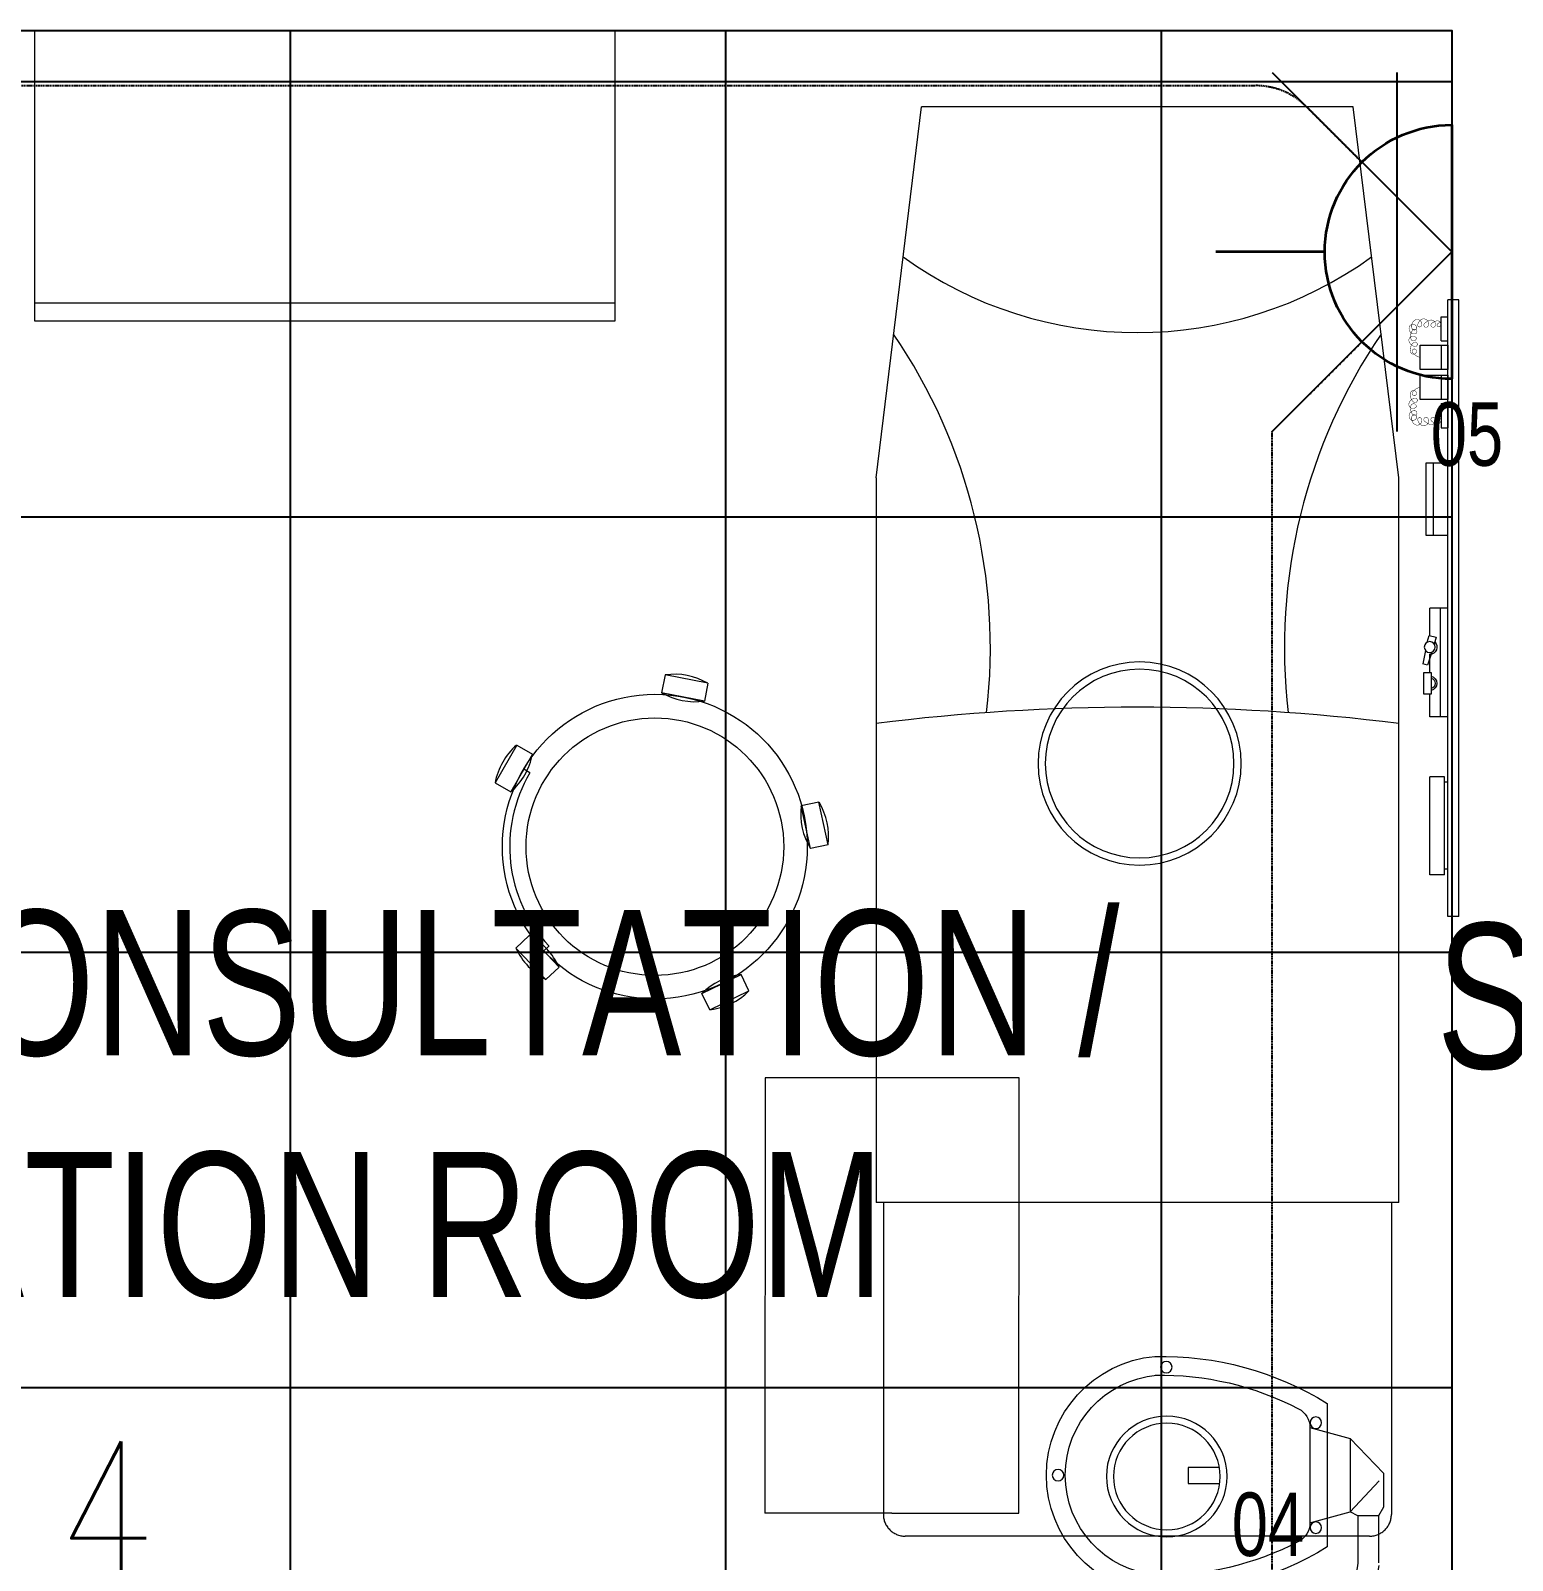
# Model space of a CAD drawing. Extents: x -12260 to 57327, y -29287 to 19916.
# Drawn here: x 37418 to 39459, y 152 to 2260 of the extents above; entities that cross this region are included whole.
import ezdxf
from ezdxf import colors
from ezdxf.entities.mleader import LeaderData, LeaderLine
from ezdxf.enums import TextEntityAlignment as Align
from ezdxf.math import Vec2, Vec3

# ---------------------------------------------------------------- set-up
doc = ezdxf.new("R2010")
doc.units = 0
doc.header["$LTSCALE"] = 0.25
for name, pattern in [('01-First Floor-FUR$0$HIDDEN', [9.525, 6.35, -3.175]), ('DASHDOT', [25.4, 12.7, -6.35, 0, -6.35]), ('HIDDEN', [9.525, 6.35, -3.175])]:
    doc.linetypes.add(name, pattern=pattern)
for name, color, linetype, lineweight in [('01-First Floor-FUR$0$72_EGR_BASE_TEXT', 252, 'Continuous', 5), ('01-First Floor-FUR$0$72_EGR_EQP_TAG', 142, 'Continuous', 5), ('01-First Floor-FUR$0$LOADING', 253, 'Continuous', 5), ('01-First Floor-FUR$0$Walls', 251, 'Continuous', 5), ('E-LITE-CIRC @ 100', 6, 'Continuous', 25), ('E-LITE-CLNG-CNDT', 6, 'DASHDOT', 35), ('E-LITE-EXIT-NUMB', 6, 'Continuous', 25), ('E-POWR-FLOR-CNDT', 6, 'HIDDEN', 25), ('E-POWR-WALL @ 100', 4, 'Continuous', 35)]:
    doc.layers.add(name, color=color, linetype=linetype, lineweight=lineweight)
doc.layers.add('01-First Floor-FUR$0$FALSE CEILING', color=251, linetype='Continuous')
doc.styles.add('01-First Floor-FUR$0$X3G_ENTITY_257CFD', font='swisscl.ttf', dxfattribs={"height": 200})
doc.styles.add('01-First Floor-FUR$0$X3G_ENTITY_9EC9', font='swisscl.ttf', dxfattribs={"height": 0.2})
doc.styles.add('DC_SIMPLEX', font='SIMPLEX.shx', dxfattribs={"width": 0.7})

# ---------------------------------------------------------------- blocks, each defined once
blk = doc.blocks.new('01-First Floor-FUR$0$ME19011A-P')
for p, q in [((-0.425, 0), (0.425, 0)), ((-0.425, 0), (-0.425, -0.015)), ((0.425, 0), (0.425, -0.015)), ((-0.425, -0.015), (0.425, -0.015)), ((-0.3675, -0.0198), (-0.2325, -0.0198)), ((-0.3675, -0.0198), (-0.3675, -0.0399)), ((-0.36, -0.015), (-0.36, -0.0198)), ((-0.24, -0.015), (-0.24, -0.0198)), ((-0.2325, -0.0198), (-0.2325, -0.0399)), ((-0.15, -0.015), (-0.15, -0.04)), ((0, -0.015), (0, -0.04)), ((0.1, -0.015), (0.1, -0.045)), ((0.2, -0.045), (0.2, -0.015)), ((0.2818, -0.015), (0.2484, -0.015)), ((0.2484, -0.0243), (0.2484, -0.015)), ((0.2818, -0.0243), (0.2818, -0.015)), ((0.3211, -0.015), (0.2877, -0.015)), ((0.2877, -0.015), (0.2877, -0.0531)), ((0.3211, -0.0531), (0.3211, -0.015)), ((0.3623, -0.015), (0.3289, -0.015)), ((0.3289, -0.015), (0.3289, -0.0531)), ((0.3623, -0.0531), (0.3623, -0.015)), ((0.3682, -0.0243), (0.3682, -0.015)), ((0.3682, -0.015), (0.4016, -0.015)), ((0.4016, -0.0243), (0.4016, -0.015)), ((-0.3675, -0.0399), (-0.2325, -0.0399)), ((-0.15, -0.025), (0, -0.025)), ((-0.15, -0.04), (-0.1187, -0.04)), ((-0.0887, -0.04), (-0.0637, -0.04)), ((-0.0606, -0.0371), (-0.0787, -0.0432)), ((-0.0402, -0.0312), (-0.0496, -0.0337)), ((-0.047, -0.0434), (-0.0376, -0.0409)), ((-0.0376, -0.0409), (-0.0402, -0.0312)), ((-0.0379, -0.04), (0, -0.04)), ((0.1, -0.035), (0.2, -0.035)), ((0.2818, -0.0243), (0.2484, -0.0243)), ((0.3211, -0.0243), (0.2877, -0.0243)), ((0.3623, -0.0243), (0.3289, -0.0243)), ((0.3682, -0.0243), (0.4016, -0.0243)), ((-0.0787, -0.0432), (-0.077, -0.0497)), ((-0.0582, -0.046), (-0.077, -0.0497)), ((0.1, -0.045), (0.2, -0.045)), ((0.2877, -0.0531), (0.3211, -0.0531)), ((0.3289, -0.0531), (0.3623, -0.0531))]:
    blk.add_line(p, q)
blk.add_lwpolyline([(-0.1187, -0.0482), (-0.0887, -0.0482), (-0.0887, -0.0382), (-0.1187, -0.0382)], close=True)
at = {"color": 8, "const_width": 0.000601}
for points in [[(0.3044, -0.0531, -0.184574), (0.2977, -0.0636, -1.44364), (0.2961, -0.0581, -0.837915), (0.2969, -0.0664, -0.30536), (0.2839, -0.062, -1.584726), (0.2894, -0.0609, -0.253153), (0.2827, -0.0684, -0.874198), (0.2775, -0.0585, -0.915253), (0.2791, -0.0658, -0.223821), (0.2683, -0.0644, -1.703343), (0.272, -0.0597, -0.588962), (0.2621, -0.068, -0.717795), (0.2625, -0.0581, -0.983104), (0.2645, -0.0644, -0.326362), (0.2534, -0.0609, -0.758716), (0.2609, -0.0514, -0.906186), (0.2593, -0.0565, -0.189488), (0.2526, -0.0522, -0.7948), (0.2613, -0.0423, -1.223996), (0.2574, -0.047, -0.072149), (0.2534, -0.0403, -0.645886), (0.2609, -0.0324, -1.366917), (0.2574, -0.0371, -0.078415), (0.2542, -0.0308, -0.723006), (0.2613, -0.0256, -1.105484), (0.2582, -0.0292, -0.221197), (0.2566, -0.0243, -0.221197)], [(0.3456, -0.0531, 0.184574), (0.3523, -0.0636, 1.44364), (0.3539, -0.0581, 0.837915), (0.3531, -0.0664, 0.30536), (0.3661, -0.062, 1.584726), (0.3606, -0.0609, 0.253153), (0.3673, -0.0684, 0.874198), (0.3725, -0.0585, 0.915253), (0.3709, -0.0658, 0.223821), (0.3817, -0.0644, 1.703343), (0.378, -0.0597, 0.588962), (0.3879, -0.068, 0.717795), (0.3875, -0.0581, 0.983104), (0.3855, -0.0644, 0.326362), (0.3966, -0.0609, 0.758716), (0.3891, -0.0514, 0.906186), (0.3907, -0.0565, 0.189488), (0.3974, -0.0522, 0.7948), (0.3887, -0.0423, 1.223996), (0.3926, -0.047, 0.072149), (0.3966, -0.0403, 0.645886), (0.3891, -0.0324, 1.366917), (0.3926, -0.0371, 0.078415), (0.3958, -0.0308, 0.723006), (0.3887, -0.0256, 1.105484), (0.3918, -0.0292, 0.221197), (0.3934, -0.0243, 0.221197)]]:
    blk.add_lwpolyline(points, format="xyb", dxfattribs=at)
blk.add_circle((-0.0537, -0.04), 0.0075)
for centre, radius, start, end in [((-0.1037, -0.04), 0.01, 10.4593, 169.5407), ((-0.1037, -0.04), 0.0075, 14.0075, 165.9925), ((-0.0537, -0.04), 0.01, 45, 180)]:
    blk.add_arc(centre, radius, start, end)
blk = doc.blocks.new('01-First Floor-FUR$0$M.44.57.64')
at = {"layer": '01-First Floor-FUR$0$LOADING', "xscale": 1000.000000000002, "yscale": 1000.000000000002, "zscale": 1000.000000000002, "rotation": 225.9999036123427}
blk.add_blockref('01-First Floor-FUR$0$ME19011A-P', (-80806.9, 16720.7), dxfattribs=at)
blk = doc.blocks.new('01-First Floor-FUR$0$GF21027-P')
at = {"layer": '01-First Floor-FUR$0$LOADING'}
for p, q in [((0.4, 0.4), (-0.4, 0.4)), ((-0.4, 0.4), (-0.4, 0)), ((0.4, 0), (0.4, 0.4)), ((-0.4, 0.025), (0.4, 0.025)), ((-0.4, 0), (0.4, 0))]:
    blk.add_line(p, q, dxfattribs=at)
blk = doc.blocks.new('01-First Floor-FUR$0$HF10037B-P')
at = {"layer": '01-First Floor-FUR$0$LOADING'}
for p, q in [((0.2459, 0.134), (0.1859, 0.134)), ((0.1859, 0.134), (0.1859, 0.109)), ((0.2459, 0.134), (0.2459, 0.109)), ((0.2459, 0.109), (0.1859, 0.109)), ((0, 0), (-0.0142, -0.0583)), ((0, 0), (0.0243, -0.0059)), ((0.0243, -0.0059), (0.01, -0.0642)), ((0.4071, -0.0094), (0.431, -0.0018)), ((0.4071, -0.0094), (0.4255, -0.0665)), ((0.431, -0.0018), (0.4493, -0.0589)), ((0.4069, -0.0417), (0.4165, -0.0387)), ((-0.0142, -0.0583), (0.01, -0.0642)), ((0.4255, -0.0665), (0.4493, -0.0589)), ((0.0524, -0.2725), (0.0674, -0.2525)), ((0.0674, -0.2525), (0.1154, -0.2885)), ((0.0524, -0.2725), (0.1004, -0.3085)), ((0.3125, -0.2897), (0.362, -0.2558)), ((0.3267, -0.268), (0.3323, -0.2763)), ((0.3761, -0.2764), (0.362, -0.2558)), ((0.1004, -0.3085), (0.1154, -0.2885)), ((0.3266, -0.3103), (0.3125, -0.2897)), ((0.3266, -0.3103), (0.3761, -0.2764))]:
    blk.add_line(p, q, dxfattribs=at)
for radius in [0.21, 0.1775]:
    blk.add_circle((0.2161, -0.1014), radius, dxfattribs=at)
for centre, radius, start, end in [((0.2159, 0.0465), 0.0925, 71.0754, 108.9246), ((0.2159, 0.1965), 0.0925, 251.0754, 288.9246), ((0.0779, -0.0499), 0.0925, 147.3419, 185.1912), ((-0.0678, -0.0143), 0.0925, 327.3419, 5.1912), ((0.4996, -0.0113), 0.0925, 178.8412, 216.6904), ((0.3568, -0.057), 0.0925, 358.8412, 36.6904), ((0.2161, -0.1014), 0.2, 303.6037, 17.3657), ((0.0389, -0.3404), 0.0925, 34.1875, 72.0368), ((0.1289, -0.2205), 0.0925, 214.1875, 252.0368), ((0.3867, -0.3449), 0.0925, 105.5121, 143.3614), ((0.3019, -0.2212), 0.0925, 285.5121, 323.3614)]:
    blk.add_arc(centre, radius, start, end, dxfattribs=at)
blk = doc.blocks.new('01-First Floor-FUR$0$HF13902-P')
at = {"color": 8, "linetype": '01-First Floor-FUR$0$HIDDEN'}
for p, q in [((-0.35, -0.6824), (-0.35, -1.1124)), ((0.35, -0.6824), (0.35, -1.1124)), ((0.32, -1.1424), (-0.32, -1.1424))]:
    blk.add_line(p, q, dxfattribs=at)
at = {"linetype": 'Continuous'}
for points in [[(0.36, -0.5224), (0.36, -0.5224), (0.36, -0.5224), (0.36, -0.5224), (0.36, -0.5224), (0.36, -0.5224), (0.36, -0.5224), (0.36, -0.5224), (0.36, -0.5224), (0.36, -0.5224), (0.36, -0.5224), (0.36, -0.5224), (0.36, -0.5224), (0.36, -0.5224), (0.36, -0.5224), (0.36, -0.5224), (0.36, -0.5224), (0.36, -0.5224), (0.36, -0.5224), (0.36, -0.5224), (0.36, -0.5224), (0.36, -0.5224), (0.36, -0.5224), (0.36, -0.5224), (0.36, -0.5224), (0.36, -0.5224), (0.36, -0.5224), (0.36, -0.5224), (0.36, -0.5224), (0.36, -0.5224), (0.36, -0.5224), (0.36, -0.5224), (0.36, -0.5224), (0.36, -0.5224), (0.36, -0.5224), (0.36, -0.5224), (0.36, -0.5224), (0.36, -0.5224), (0.36, -0.5224), (0.36, -0.5224), (0.36, -0.5224), (0.36, -0.5224), (0.36, -0.5224), (0.36, -0.5224), (0.36, -0.5224), (0.36, -0.5224), (0.36, -0.5224), (0.36, -0.5224), (0.36, -0.5224), (0.36, -0.5224), (0.36, -0.5224), (0.36, -0.5224), (0.36, -0.5224), (0.36, -0.5224), (0.36, -0.5224), (0.36, -0.5224), (0.36, -0.5224), (0.36, -0.5224), (0.36, -0.5224), (0.36, -0.5224), (0.36, -0.5224), (0.36, -0.5224), (0.36, -0.5224), (0.36, -0.5224), (0.36, -0.5224), (0.36, -0.5224), (0.36, -0.5224), (0.36, -0.5224), (0.36, -0.5224), (0.36, -0.5224), (0.36, -0.5224), (0.36, -0.5224), (0.36, -0.5224), (0.36, -0.5224), (0.36, -0.5224), (0.36, -0.5224), (0.36, -0.5224), (0.36, -0.5224), (0.36, -0.5224), (0.36, -0.5224), (0.36, -0.5224), (0.36, -0.5224), (0.36, -0.5224), (0.36, -0.5224), (0.36, -0.5224), (0.36, -0.5224), (0.36, -0.5224), (0.36, -0.5224), (0.36, -0.5224), (0.36, -0.5224), (0.36, -0.5224), (0.36, -0.5224), (0.36, -0.5224), (0.36, -0.5224), (0.36, -0.5224), (0.36, -0.5224), (0.36, -0.5224), (0.36, -0.5224), (0.36, -0.5224), (0.36, -0.5224), (0.36, -0.5224), (0.36, -0.5224), (0.36, -0.5224), (0.36, -0.5224), (0.36, -0.5224), (0.36, -0.5224), (0.36, -0.5224), (0.36, -0.5224), (0.36, -0.5224), (0.36, -0.5224), (0.36, -0.5224), (0.36, -0.5224), (0.36, -0.5224), (0.36, -0.5224), (0.36, -0.5224), (0.36, -0.5224), (0.36, -0.5224), (0.36, -0.5224), (0.36, -0.5224), (0.36, -0.5224), (0.36, -0.5224), (0.36, -0.5224), (0.36, -0.5224), (0.36, -0.5224), (0.36, -0.5224), (0.36, -0.5224), (0.36, -0.5224), (0.36, -0.5224), (0.36, -0.5224), (0.36, -0.5224), (0.36, -0.5224), (0.36, -0.5224), (0.36, -0.5224), (0.36, -0.5224), (0.36, -0.5224), (0.36, -0.5224), (0.36, -0.5224), (0.36, -0.5224), (0.36, -0.5224), (0.36, -0.5224), (0.36, -0.5224), (0.36, -0.5224), (0.36, -0.5224), (0.36, -0.5224), (0.36, -0.5224), (0.36, -0.5224), (0.36, -0.5224), (0.36, -0.5224), (0.36, -0.5224), (0.36, -0.5224), (0.36, -0.5224), (0.36, -0.5224), (0.36, -0.5224), (0.36, -0.5224), (0.36, -0.5224), (0.36, -0.5224), (0.36, -0.5224), (0.36, -0.5224), (0.36, -0.5224), (0.36, -0.5224), (0.36, -0.5224), (0.36, -0.5224), (0.36, -0.5224), (0.36, -0.5224), (0.36, -0.5224), (0.36, -0.5224), (0.36, -0.5224), (0.36, -0.5224), (0.36, -0.5224), (0.36, -0.5224), (0.36, -0.5224), (0.36, -0.5224), (0.36, -0.5224), (0.36, -0.5224), (0.36, -0.5224), (0.36, -0.5224), (0.36, -0.5224), (0.36, -0.5224), (0.36, -0.5224), (0.36, -0.5224), (0.36, -0.5224), (0.36, -0.5224), (0.36, -0.5224), (0.36, -0.5224), (0.36, -0.5224), (0.36, -0.5224), (0.36, -0.5224), (0.36, -0.5224), (0.36, -0.5224), (0.36, -0.5224), (0.36, -0.5224), (0.36, -0.5224), (0.36, -0.5224), (0.36, -0.5224), (0.36, -0.5224), (0.36, -0.5224), (0.36, -0.5224), (0.36, -0.5224), (0.36, -0.5224), (0.36, -0.5224), (0.36, -0.5224), (0.36, -0.5224), (0.36, -0.5224), (0.36, -0.5224), (0.36, -0.5224), (0.36, -0.5224), (0.36, -0.5224), (0.36, -0.5224), (0.36, -0.5224), (0.36, -0.5224), (0.36, -0.5224), (0.36, -0.5224), (0.36, -0.5224), (0.36, -0.5224), (0.36, -0.5224), (0.36, -0.5224), (0.36, -0.5224), (0.36, -0.5224), (0.36, -0.5224)], [(0.36, -0.5224), (0.36, -0.5224), (0.36, -0.5224), (0.36, -0.5224), (0.36, -0.5224), (0.36, -0.5224), (0.36, -0.5224), (0.36, -0.5224), (0.36, -0.5224), (0.36, -0.5224), (0.36, -0.5224), (0.36, -0.5224), (0.36, -0.5224), (0.36, -0.5224), (0.36, -0.5224), (0.36, -0.5224), (0.36, -0.5224), (0.36, -0.5224), (0.36, -0.5224), (0.36, -0.5224), (0.36, -0.5224), (0.36, -0.5224), (0.36, -0.5224), (0.36, -0.5224), (0.36, -0.5224), (0.36, -0.5224), (0.36, -0.5224), (0.36, -0.5224), (0.36, -0.5224), (0.36, -0.5224), (0.36, -0.5224), (0.36, -0.5224), (0.36, -0.5224), (0.36, -0.5224), (0.36, -0.5224), (0.36, -0.5224), (0.36, -0.5224), (0.36, -0.5224), (0.36, -0.5224), (0.36, -0.5224), (0.36, -0.5224), (0.36, -0.5224), (0.36, -0.5224), (0.36, -0.5224), (0.36, -0.5224), (0.36, -0.5224), (0.36, -0.5224), (0.36, -0.5224), (0.36, -0.5224), (0.36, -0.5224), (0.36, -0.5224), (0.36, -0.5224), (0.36, -0.5224), (0.36, -0.5224), (0.36, -0.5224), (0.36, -0.5224), (0.36, -0.5224), (0.36, -0.5224), (0.36, -0.5224), (0.36, -0.5224), (0.36, -0.5224), (0.36, -0.5224), (0.36, -0.5224), (0.36, -0.5224), (0.36, -0.5224), (0.36, -0.5224), (0.36, -0.5224), (0.36, -0.5224), (0.36, -0.5224), (0.36, -0.5224), (0.36, -0.5224), (0.36, -0.5224), (0.36, -0.5224), (0.36, -0.5224), (0.36, -0.5224), (0.36, -0.5224), (0.36, -0.5224), (0.36, -0.5224), (0.36, -0.5224), (0.36, -0.5224), (0.36, -0.5224), (0.36, -0.5224), (0.36, -0.5224), (0.36, -0.5224), (0.36, -0.5224), (0.36, -0.5224), (0.36, -0.5224), (0.36, -0.5224), (0.36, -0.5224), (0.36, -0.5224), (0.36, -0.5224), (0.36, -0.5224), (0.36, -0.5224), (0.36, -0.5224), (0.36, -0.5224), (0.36, -0.5224), (0.36, -0.5224), (0.36, -0.5224), (0.36, -0.5224), (0.36, -0.5224), (0.36, -0.5224), (0.36, -0.5224), (0.36, -0.5224), (0.36, -0.5224), (0.36, -0.5224), (0.36, -0.5224), (0.36, -0.5224), (0.36, -0.5224), (0.36, -0.5224), (0.36, -0.5224), (0.36, -0.5224), (0.36, -0.5224), (0.36, -0.5224), (0.36, -0.5224), (0.36, -0.5224), (0.36, -0.5224), (0.36, -0.5224), (0.36, -0.5224), (0.36, -0.5224), (0.36, -0.5224), (0.36, -0.5224), (0.36, -0.5224), (0.36, -0.5224), (0.36, -0.5224), (0.36, -0.5224), (0.36, -0.5224), (0.36, -0.5224), (0.36, -0.5224), (0.36, -0.5224), (0.36, -0.5224), (0.36, -0.5224), (0.36, -0.5224), (0.36, -0.5224), (0.36, -0.5224), (0.36, -0.5224), (0.36, -0.5224), (0.36, -0.5224), (0.36, -0.5224), (0.36, -0.5224), (0.36, -0.5224), (0.36, -0.5224), (0.36, -0.5224), (0.36, -0.5224), (0.36, -0.5224), (0.36, -0.5224), (0.36, -0.5224), (0.36, -0.5224), (0.36, -0.5224), (0.36, -0.5224), (0.36, -0.5224), (0.36, -0.5224), (0.36, -0.5224), (0.36, -0.5224), (0.36, -0.5224), (0.36, -0.5224), (0.36, -0.5224), (0.36, -0.5224), (0.36, -0.5224), (0.36, -0.5224), (0.36, -0.5224), (0.36, -0.5224), (0.36, -0.5224), (0.36, -0.5224), (0.36, -0.5224), (0.36, -0.5224), (0.36, -0.5224), (0.36, -0.5224), (0.36, -0.5224), (0.36, -0.5224), (0.36, -0.5224), (0.36, -0.5224), (0.36, -0.5224), (0.36, -0.5224), (0.36, -0.5224), (0.36, -0.5224), (0.36, -0.5224), (0.36, -0.5224), (0.36, -0.5224), (0.36, -0.5224), (0.36, -0.5224), (0.36, -0.5224), (0.36, -0.5224), (0.36, -0.5224), (0.36, -0.5224), (0.36, -0.5224), (0.36, -0.5224), (0.36, -0.5224), (0.36, -0.5224), (0.36, -0.5224), (0.36, -0.5224), (0.36, -0.5224), (0.36, -0.5224), (0.36, -0.5224), (0.36, -0.5224), (0.36, -0.5224), (0.36, -0.5224), (0.36, -0.5224), (0.36, -0.5224), (0.36, -0.5224), (0.36, -0.5224), (0.36, -0.5224), (0.36, -0.5224), (0.36, -0.5224), (0.36, -0.5224), (0.36, -0.5224), (0.36, -0.5224), (0.36, -0.5224), (0.36, -0.5224), (0.36, -0.5224), (0.36, -0.5224), (0.36, -0.5224), (0.36, -0.5224), (0.36, -0.5224), (0.36, -0.5224)], [(0.36, -0.5224), (0.36, -0.5224), (0.36, -0.5224), (0.36, -0.5224), (0.36, -0.5224), (0.36, -0.5224), (0.36, -0.5224), (0.36, -0.5224), (0.36, -0.5224), (0.36, -0.5224), (0.36, -0.5224), (0.36, -0.5224), (0.36, -0.5224), (0.36, -0.5224), (0.36, -0.5224), (0.36, -0.5224), (0.36, -0.5224), (0.36, -0.5224), (0.36, -0.5224), (0.36, -0.5224), (0.36, -0.5224), (0.36, -0.5224), (0.36, -0.5224), (0.36, -0.5224), (0.36, -0.5224), (0.36, -0.5224), (0.36, -0.5224), (0.36, -0.5224), (0.36, -0.5224), (0.36, -0.5224), (0.36, -0.5224), (0.36, -0.5224), (0.36, -0.5224), (0.36, -0.5224), (0.36, -0.5224), (0.36, -0.5224), (0.36, -0.5224), (0.36, -0.5224), (0.36, -0.5224), (0.36, -0.5224), (0.36, -0.5224), (0.36, -0.5224), (0.36, -0.5224), (0.36, -0.5224), (0.36, -0.5224), (0.36, -0.5224), (0.36, -0.5224), (0.36, -0.5224), (0.36, -0.5224), (0.36, -0.5224), (0.36, -0.5224), (0.36, -0.5224), (0.36, -0.5224), (0.36, -0.5224), (0.36, -0.5224), (0.36, -0.5224), (0.36, -0.5224), (0.36, -0.5224), (0.36, -0.5224), (0.36, -0.5224), (0.36, -0.5224), (0.36, -0.5224), (0.36, -0.5224), (0.36, -0.5224), (0.36, -0.5224), (0.36, -0.5224), (0.36, -0.5224), (0.36, -0.5224), (0.36, -0.5224), (0.36, -0.5224), (0.36, -0.5224), (0.36, -0.5224), (0.36, -0.5224), (0.36, -0.5224), (0.36, -0.5224), (0.36, -0.5224), (0.36, -0.5224), (0.36, -0.5224), (0.36, -0.5224), (0.36, -0.5224), (0.36, -0.5224), (0.36, -0.5224), (0.36, -0.5224), (0.36, -0.5224), (0.36, -0.5224), (0.36, -0.5224), (0.36, -0.5224), (0.36, -0.5224), (0.36, -0.5224), (0.36, -0.5224), (0.36, -0.5224), (0.36, -0.5224), (0.36, -0.5224), (0.36, -0.5224), (0.36, -0.5224), (0.36, -0.5224), (0.36, -0.5224), (0.36, -0.5224), (0.36, -0.5224), (0.36, -0.5224), (0.36, -0.5224), (0.36, -0.5224), (0.36, -0.5224), (0.36, -0.5224), (0.36, -0.5224), (0.36, -0.5224), (0.36, -0.5224), (0.36, -0.5224), (0.36, -0.5224), (0.36, -0.5224), (0.36, -0.5224), (0.36, -0.5224), (0.36, -0.5224), (0.36, -0.5224), (0.36, -0.5224), (0.36, -0.5224), (0.36, -0.5224), (0.36, -0.5224), (0.36, -0.5224), (0.36, -0.5224), (0.36, -0.5224), (0.36, -0.5224), (0.36, -0.5224), (0.36, -0.5224), (0.36, -0.5224), (0.36, -0.5224), (0.36, -0.5224), (0.36, -0.5224), (0.36, -0.5224), (0.36, -0.5224), (0.36, -0.5224), (0.36, -0.5224), (0.36, -0.5224), (0.36, -0.5224), (0.36, -0.5224), (0.36, -0.5224), (0.36, -0.5224), (0.36, -0.5224), (0.36, -0.5224), (0.36, -0.5224), (0.36, -0.5224), (0.36, -0.5224), (0.36, -0.5224), (0.36, -0.5224), (0.36, -0.5224), (0.36, -0.5224), (0.36, -0.5224), (0.36, -0.5224), (0.36, -0.5224), (0.36, -0.5224), (0.36, -0.5224), (0.36, -0.5224), (0.36, -0.5224), (0.36, -0.5224), (0.36, -0.5224), (0.36, -0.5224), (0.36, -0.5224), (0.36, -0.5224), (0.36, -0.5224), (0.36, -0.5224), (0.36, -0.5224), (0.36, -0.5224), (0.36, -0.5224), (0.36, -0.5224), (0.36, -0.5224), (0.36, -0.5224), (0.36, -0.5224), (0.36, -0.5224), (0.36, -0.5224), (0.36, -0.5224), (0.36, -0.5224), (0.36, -0.5224), (0.36, -0.5224), (0.36, -0.5224), (0.36, -0.5224), (0.36, -0.5224), (0.36, -0.5224), (0.36, -0.5224), (0.36, -0.5224), (0.36, -0.5224), (0.36, -0.5224), (0.36, -0.5224), (0.36, -0.5224), (0.36, -0.5224), (0.36, -0.5224), (0.36, -0.5224), (0.36, -0.5224), (0.36, -0.5224), (0.36, -0.5224), (0.36, -0.5224), (0.36, -0.5224), (0.36, -0.5224), (0.36, -0.5224), (0.36, -0.5224), (0.36, -0.5224), (0.36, -0.5224), (0.36, -0.5224), (0.36, -0.5224), (0.36, -0.5224), (0.36, -0.5224), (0.36, -0.5224), (0.36, -0.5224), (0.36, -0.5224), (0.36, -0.5224), (0.36, -0.5224), (0.36, -0.5224), (0.36, -0.5224), (0.36, -0.5224), (0.36, -0.5224), (0.36, -0.5224), (0.36, -0.5224), (0.36, -0.5224), (0.36, -0.5224), (0.36, -0.5224), (0.36, -0.5224), (0.36, -0.5224), (0.36, -0.5224), (0.36, -0.5224), (0.36, -0.5224), (0.36, -0.5224), (0.36, -0.5224), (0.36, -0.5224), (0.36, -0.5224), (0.36, -0.5224), (0.36, -0.5224), (0.36, -0.5224), (0.36, -0.5224), (0.36, -0.5224), (0.36, -0.5224), (0.36, -0.5224), (0.36, -0.5224), (0.36, -0.5224), (0.36, -0.5224), (0.36, -0.5224), (0.36, -0.5224), (0.36, -0.5224), (0.36, -0.5224), (0.36, -0.5224), (0.36, -0.5224), (0.36, -0.5224), (0.36, -0.5224), (0.36, -0.5224), (0.36, -0.5224), (0.36, -0.5224), (0.36, -0.5224), (0.36, -0.5224), (0.36, -0.5224), (0.36, -0.5224), (0.36, -0.5224), (0.36, -0.5224), (0.36, -0.5224), (0.36, -0.5224), (0.36, -0.5224), (0.36, -0.5224), (0.36, -0.5224), (0.36, -0.5224), (0.36, -0.5224), (0.36, -0.5224), (0.36, -0.5224), (0.36, -0.5224), (0.36, -0.5224), (0.36, -0.5224), (0.36, -0.5224), (0.36, -0.5224), (0.36, -0.5224), (0.36, -0.5224), (0.36, -0.5224), (0.36, -0.5224), (0.36, -0.5224), (0.36, -0.5224), (0.36, -0.5224), (0.36, -0.5224), (0.36, -0.5224), (0.36, -0.5224), (0.36, -0.5224), (0.36, -0.5224), (0.36, -0.5224)]]:
    blk.add_lwpolyline(points, close=True, dxfattribs=at)
for points in [[(0.36, -0.5224), (0.36, -0.5224), (0.36, -0.5224), (0.36, -0.5224), (0.36, -0.5224), (0.36, -0.5224), (0.36, -0.5224), (0.36, -0.5224)], [(0.36, -0.5224), (0.36, -0.5224), (0.36, -0.5224), (0.36, -0.5224), (0.36, -0.5224), (0.36, -0.5224), (0.36, -0.5224), (0.36, -0.5224), (0.36, -0.5224), (0.36, -0.5224), (0.36, -0.5224), (0.36, -0.5224), (0.36, -0.5224), (0.36, -0.5224), (0.36, -0.5224), (0.36, -0.5224), (0.36, -0.5224), (0.36, -0.5224), (0.36, -0.5224), (0.36, -0.5224), (0.36, -0.5224), (0.36, -0.5224), (0.36, -0.5224), (0.36, -0.5224), (0.36, -0.5224), (0.36, -0.5224), (0.36, -0.5224), (0.36, -0.5224), (0.36, -0.5224), (0.36, -0.5224), (0.36, -0.5224), (0.36, -0.5224), (0.36, -0.5224), (0.36, -0.5224), (0.36, -0.5224), (0.36, -0.5224), (0.36, -0.5224), (0.36, -0.5224), (0.36, -0.5224), (0.36, -0.5224), (0.36, -0.5224), (0.36, -0.5224), (0.36, -0.5224), (0.36, -0.5224), (0.36, -0.5224), (0.36, -0.5224), (0.36, -0.5224), (0.36, -0.5224), (0.36, -0.5224), (0.36, -0.5224), (0.36, -0.5224), (0.36, -0.5224), (0.36, -0.5224), (0.36, -0.5224), (0.36, -0.5224), (0.36, -0.5224), (0.36, -0.5224), (0.36, -0.5224), (0.36, -0.5224), (0.36, -0.5224), (0.36, -0.5224), (0.36, -0.5224), (0.36, -0.5224), (0.36, -0.5224), (0.36, -0.5224), (0.36, -0.5224), (0.36, -0.5224), (0.36, -0.5224), (0.36, -0.5224), (0.36, -0.5224), (0.36, -0.5224), (0.36, -0.5224), (0.36, -0.5224), (0.36, -0.5224), (0.36, -0.5224), (0.36, -0.5224), (0.36, -0.5224), (0.36, -0.5224), (0.36, -0.5224), (0.36, -0.5224), (0.36, -0.5224), (0.36, -0.5224), (0.36, -0.5224), (0.36, -0.5224), (0.36, -0.5224), (0.36, -0.5224), (0.36, -0.5224), (0.36, -0.5224), (0.36, -0.5224), (0.36, -0.5224), (0.36, -0.5224), (0.36, -0.5224), (0.36, -0.5224), (0.36, -0.5224), (0.36, -0.5224), (0.36, -0.5224), (0.36, -0.5224), (0.36, -0.5224), (0.36, -0.5224), (0.36, -0.5224), (0.36, -0.5224), (0.36, -0.5224), (0.36, -0.5224), (0.36, -0.5224), (0.36, -0.5224), (0.36, -0.5224), (0.36, -0.5224), (0.36, -0.5224), (0.36, -0.5224), (0.36, -0.5224), (0.36, -0.5224)], [(0.36, -0.5224), (0.36, -0.5224), (0.36, -0.5224), (0.36, -0.5224), (0.36, -0.5224), (0.36, -0.5224), (0.36, -0.5224), (0.36, -0.5224), (0.36, -0.5224), (0.36, -0.5224), (0.36, -0.5224), (0.36, -0.5224), (0.36, -0.5224), (0.36, -0.5224), (0.36, -0.5224), (0.36, -0.5224), (0.36, -0.5224)], [(0.36, -0.5224), (0.36, -0.5224), (0.36, -0.5224), (0.36, -0.5224), (0.36, -0.5224), (0.36, -0.5224), (0.36, -0.5224)], [(0.36, -0.5224), (0.36, -0.5224), (0.36, -0.5224), (0.36, -0.5224), (0.36, -0.5224), (0.36, -0.5224), (0.36, -0.5224), (0.36, -0.5224), (0.36, -0.5224), (0.36, -0.5224), (0.36, -0.5224), (0.36, -0.5224)], [(0.36, -0.5224), (0.36, -0.5224), (0.36, -0.5224), (0.36, -0.5224), (0.36, -0.5224), (0.36, -0.5224), (0.36, -0.5224), (0.36, -0.5224), (0.36, -0.5224), (0.36, -0.5224), (0.36, -0.5224), (0.36, -0.5224), (0.36, -0.5224), (0.36, -0.5224), (0.36, -0.5224), (0.36, -0.5224), (0.36, -0.5224), (0.36, -0.5224), (0.36, -0.5224), (0.36, -0.5224), (0.36, -0.5224), (0.36, -0.5224), (0.36, -0.5224), (0.36, -0.5224), (0.36, -0.5224), (0.36, -0.5224), (0.36, -0.5224), (0.36, -0.5224), (0.36, -0.5224), (0.36, -0.5224), (0.36, -0.5224), (0.36, -0.5224), (0.36, -0.5224), (0.36, -0.5224), (0.36, -0.5224), (0.36, -0.5224), (0.36, -0.5224), (0.36, -0.5224), (0.36, -0.5224), (0.36, -0.5224), (0.36, -0.5224), (0.36, -0.5224), (0.36, -0.5224), (0.36, -0.5224), (0.36, -0.5224), (0.36, -0.5224), (0.36, -0.5224), (0.36, -0.5224), (0.36, -0.5224), (0.36, -0.5224), (0.36, -0.5224), (0.36, -0.5224), (0.36, -0.5224), (0.36, -0.5224), (0.36, -0.5224), (0.36, -0.5224), (0.36, -0.5224), (0.36, -0.5224), (0.36, -0.5224), (0.36, -0.5224), (0.36, -0.5224), (0.36, -0.5224), (0.36, -0.5224), (0.36, -0.5224), (0.36, -0.5224), (0.36, -0.5224), (0.36, -0.5224), (0.36, -0.5224), (0.36, -0.5224), (0.36, -0.5224), (0.36, -0.5224), (0.36, -0.5224), (0.36, -0.5224), (0.36, -0.5224), (0.36, -0.5224), (0.36, -0.5224), (0.36, -0.5224), (0.36, -0.5224), (0.36, -0.5224), (0.36, -0.5224), (0.36, -0.5224), (0.36, -0.5224), (0.36, -0.5224), (0.36, -0.5224), (0.36, -0.5224), (0.36, -0.5224), (0.36, -0.5224), (0.36, -0.5224), (0.36, -0.5224)], [(0.36, -0.5224), (0.36, -0.5224), (0.36, -0.5224), (0.36, -0.5224), (0.36, -0.5224), (0.36, -0.5224), (0.36, -0.5224), (0.36, -0.5224), (0.36, -0.5224), (0.36, -0.5224)], [(0.36, -0.5224), (0.36, -0.5224), (0.36, -0.5224), (0.36, -0.5224), (0.36, -0.5224), (0.36, -0.5224), (0.36, -0.5224), (0.36, -0.5224), (0.36, -0.5224), (0.36, -0.5224)], [(0.36, -0.5224), (0.36, -0.5224), (0.36, -0.5224), (0.36, -0.5224), (0.36, -0.5224), (0.36, -0.5224), (0.36, -0.5224), (0.36, -0.5224), (0.36, -0.5224), (0.36, -0.5224), (0.36, -0.5224), (0.36, -0.5224), (0.36, -0.5224), (0.36, -0.5224), (0.36, -0.5224)], [(0.36, -0.5224), (0.36, -0.5224), (0.36, -0.5224), (0.36, -0.5224), (0.36, -0.5224), (0.36, -0.5224), (0.36, -0.5224), (0.36, -0.5224), (0.36, -0.5224), (0.36, -0.5224)], [(0.36, -0.5224), (0.36, -0.5224), (0.36, -0.5224), (0.36, -0.5224), (0.36, -0.5224), (0.36, -0.5224), (0.36, -0.5224)], [(0.36, -0.5224), (0.36, -0.5224), (0.36, -0.5224), (0.36, -0.5224), (0.36, -0.5224), (0.36, -0.5224), (0.36, -0.5224), (0.36, -0.5224), (0.36, -0.5224), (0.36, -0.5224)], [(0.36, -0.5224), (0.36, -0.5224), (0.36, -0.5224), (0.36, -0.5224), (0.36, -0.5224), (0.36, -0.5224), (0.36, -0.5224), (0.36, -0.5224), (0.36, -0.5224), (0.36, -0.5224), (0.36, -0.5224), (0.36, -0.5224), (0.36, -0.5224), (0.36, -0.5224), (0.36, -0.5224), (0.36, -0.5224), (0.36, -0.5224), (0.36, -0.5224)], [(0.36, -0.5224), (0.36, -0.5224), (0.36, -0.5224), (0.36, -0.5224), (0.36, -0.5224), (0.36, -0.5224), (0.36, -0.5224), (0.36, -0.5224), (0.36, -0.5224)]]:
    blk.add_lwpolyline(points, dxfattribs=at)
blk.add_circle((0.36, -0.5224), 0.000000101)
at = {"color": 8}
for centre, radius, start, end in [((0, 1.0679), 0.5515, 234.1788, 305.8212), ((-0.9704, 0.0819), 0.7679, 353.3222, 34.2669), ((0.9704, 0.0819), 0.7679, 145.7331, 186.6778), ((0, -2.9071), 2.9071, 82.8865, 97.1135)]:
    blk.add_arc(centre, radius, start, end, dxfattribs=at)
at = {"color": 8, "linetype": '01-First Floor-FUR$0$HIDDEN'}
for centre, start, end in [((-0.32, -1.1124), 180, 270), ((0.32, -1.1124), 270, 0)]:
    blk.add_arc(centre, 0.03, start, end, dxfattribs=at)
at = {"layer": '01-First Floor-FUR$0$LOADING'}
for p, q in [((-0.36, 0.3161), (-0.2975, 0.8276)), ((0.2975, 0.8276), (-0.2975, 0.8276)), ((0.36, 0.3161), (0.2975, 0.8276)), ((-0.36, 0.3161), (-0.36, -0.6824)), ((0.36, -0.6824), (0.36, 0.3161)), ((0.36, -0.6824), (-0.36, -0.6824))]:
    blk.add_line(p, q, dxfattribs=at)
blk = doc.blocks.new('01-First Floor-FUR$0$HF11772-P')
at = {"layer": '01-First Floor-FUR$0$LOADING'}
for p, q in [((0.6, 0.35), (0, 0.35)), ((0, 0.175), (0, 0.35)), ((0.6, 0.175), (0.6, 0.35)), ((0, 0.175), (0, 0)), ((0.6, 0), (0.6, 0.175)), ((0, 0), (0.6, 0))]:
    blk.add_line(p, q, dxfattribs=at)
blk = doc.blocks.new('01-First Floor-FUR$0$mobile light')
at = {"layer": '01-First Floor-FUR$0$LOADING'}
for p, q in [((1883.78, -497.56), (1883.65, -498.45)), ((1885.1, -497.29), (1883.78, -497.56)), ((1887.04, -497.59), (1885.1, -497.29)), ((1923.94, -497.59), (1925.88, -497.29)), ((1925.88, -497.29), (1927.2, -497.56)), ((1927.2, -497.56), (1927.33, -498.45)), ((1882.58, -498.29), (1882.35, -499.8)), ((1882.58, -498.29), (1885.78, -498.78)), ((1928.41, -498.29), (1925.2, -498.78)), ((1928.41, -498.29), (1928.63, -499.8)), ((1882.35, -499.8), (1885.55, -500.28)), ((1883.28, -500.85), (1883.42, -499.96)), ((1884.47, -501.5), (1883.28, -500.85)), ((1886.4, -501.79), (1884.47, -501.5)), ((1924.58, -501.79), (1926.52, -501.5)), ((1928.63, -499.8), (1925.43, -500.28)), ((1926.52, -501.5), (1927.7, -500.85)), ((1927.7, -500.85), (1927.56, -499.96)), ((1947.59, -502.62), (1941.09, -502.62)), ((1948.76, -501.94), (1947.59, -502.62)), ((1947.59, -502.62), (1947.59, -505.45)), ((1948.15, -506.5), (1952.41, -502.55)), ((1953.47, -501.94), (1948.76, -501.94)), ((1958.23, -506.5), (1953.47, -501.94)), ((1947.59, -505.45), (1941.09, -505.45)), ((1947.59, -505.45), (1948.15, -506.5)), ((1946.6, -512.08), (1948.15, -506.5)), ((1958.23, -506.5), (1948.15, -506.5)), ((1959.78, -512.08), (1958.23, -506.5)), ((1963.08, -509.67), (1943.3, -509.67)), ((1959.78, -512.08), (1946.6, -512.08)), ((1908.01, -522.53), (1909, -517.55)), ((1911.69, -517.55), (1909, -517.55)), ((1912.69, -522.53), (1911.69, -517.55)), ((1911.69, -517.55), (1914.17, -518.99)), ((1914.17, -518.99), (1914.17, -523.77)), ((1921.08, -519.69), (1914.74, -519.69)), ((1922.73, -518.8), (1921.08, -519.69)), ((1921.08, -519.69), (1921.08, -523.01)), ((1921.08, -519.69), (1921.08, -523.01)), ((1925.38, -518.8), (1922.73, -518.8)), ((1908.01, -522.53), (1908.62, -524.28)), ((1912.69, -522.53), (1911.9, -524.78)), ((1892.68, -523.97), (1883.05, -523.97)), ((1892.68, -528.06), (1892.68, -523.24)), ((1892.68, -523.24), (1906.16, -523.24)), ((1897.5, -528.06), (1897.5, -523.24)), ((1906.16, -523.24), (1906.16, -528.06)), ((1909.15, -524.25), (1906.16, -524.32)), ((1909.15, -524.25), (1909.15, -526.94)), ((1911.9, -524.78), (1914.17, -523.77)), ((1921.08, -523.01), (1914.77, -523.01)), ((1922.73, -523.93), (1921.08, -523.04)), ((1925.38, -523.93), (1922.73, -523.93)), ((1909.15, -526.94), (1906.16, -526.87)), ((1892.68, -527.34), (1883.05, -527.34)), ((1906.16, -528.06), (1892.68, -528.06)), ((1884.47, -549.77), (1883.28, -550.42)), ((1886.4, -549.48), (1884.47, -549.77)), ((1924.58, -549.48), (1926.52, -549.77)), ((1926.52, -549.77), (1927.7, -550.42)), ((1882.35, -551.47), (1885.55, -550.99)), ((1882.58, -552.98), (1882.35, -551.47)), ((1883.28, -550.42), (1883.42, -551.31)), ((1928.63, -551.47), (1925.43, -550.99)), ((1927.7, -550.42), (1927.56, -551.31)), ((1928.41, -552.98), (1928.63, -551.47)), ((1882.58, -552.98), (1885.78, -552.5)), ((1883.78, -553.71), (1883.65, -552.82)), ((1885.1, -553.98), (1883.78, -553.71)), ((1887.04, -553.69), (1885.1, -553.98)), ((1923.94, -553.69), (1925.88, -553.98)), ((1928.41, -552.98), (1925.2, -552.5)), ((1925.88, -553.98), (1927.2, -553.71)), ((1927.2, -553.71), (1927.33, -552.82))]:
    blk.add_line(p, q, dxfattribs=at)
for points in [[(1903.33, -523.24), (1903.33, -514.02), (1891.61, -514.02), (1891.61, -523.97)], [(1954.27, -524.55), (1954.27, -528.82), (1952.05, -528.82), (1952.05, -524.5)], [(1891.61, -527.34), (1891.61, -537.34), (1903.33, -537.34), (1903.33, -528.06)], [(1892.74, -537.34), (1892.74, -539.04), (1895.76, -539.04), (1895.76, -537.34)], [(1898.05, -537.34), (1898.05, -539.5)], [(1898.05, -540.63), (1898.05, -540.87), (1898.53, -541.35), (1900.02, -541.35), (1900.5, -540.87), (1900.5, -537.34)]]:
    blk.add_lwpolyline(points, dxfattribs=at)
for points in [[(1929.78, -518.8), (1925.38, -518.8), (1925.38, -523.93), (1929.78, -523.93)], [(1899.3, -539.5), (1888.5, -539.5), (1888.5, -540.63), (1899.3, -540.63)]]:
    blk.add_lwpolyline(points, close=True, dxfattribs=at)
for centre, radius in [((1945.96, -511.25), 0.793), ((1960.42, -511.25), 0.793), ((1953.01, -531.79), 8.32), ((1953.01, -531.79), 7.35), ((1938.31, -531.85), 0.793), ((1968.07, -531.85), 0.793), ((1953.19, -546.77), 0.793)]:
    blk.add_circle(centre, radius, dxfattribs=at)
for centre, radius, start, end in [((1888.02, -499.89), 2.5, 90, 270), ((1888.02, -525.64), 28.25, 12.1463, 90), ((1922.96, -525.64), 28.25, 90, 128.2073), ((1922.96, -499.89), 2.5, 270, 90), ((1888.02, -525.64), 23.25, 20.3387, 90), ((1922.96, -525.64), 23.25, 90, 126.3743), ((1942.82, -519.31), 16.86, 97.1293, 177.6115), ((1942.82, -519.31), 13.97, 97.1293, 177.6115), ((1922.96, -525.64), 28.25, 138.4974, 155.7305), ((1980.13, -532.49), 43.32, 148.2167, 181.2501), ((1926.25, -532.49), 43.32, 358.7499, 31.7833), ((1922.96, -525.64), 23.25, 138.7224, 150.0382), ((1946.6, -514.96), 2.89, 90, 152.4092), ((1959.78, -514.96), 2.89, 27.5908, 90), ((1980.13, -532.49), 40.72, 152.4092, 181.2501), ((1926.25, -532.49), 40.72, 358.7499, 27.5908), ((1911.94, -521.38), 3.27, 313.0112, 46.9888), ((1883.05, -525.65), 1.68, 90, 270), ((1888.02, -525.64), 28.25, 270, 5.3386), ((1910.32, -525.6), 1.78, 229.0673, 130.9327), ((1888.02, -525.64), 23.25, 270, 356.3184), ((1953.19, -531.93), 16.44, 185.2361, 354.7639), ((1953.19, -531.93), 13.84, 185.2361, 354.7639), ((1922.96, -525.64), 28.25, 204.483, 208.105), ((1922.96, -525.64), 23.25, 210.2349, 221.2776), ((1922.96, -525.64), 28.25, 213.7985, 221.5026), ((1922.96, -525.64), 23.25, 233.6257, 270), ((1922.96, -525.64), 28.25, 231.7927, 270), ((1888.02, -551.39), 2.5, 90, 270), ((1922.96, -551.39), 2.5, 270, 90)]:
    blk.add_arc(centre, radius, start, end, dxfattribs=at)
blk = doc.blocks.new('01-First Floor-FUR$0$WM00001-P')
at = {"layer": '01-First Floor-FUR$0$LOADING'}
for radius in [0.14, 0.13]:
    blk.add_circle((0, 0), radius, dxfattribs=at)
blk = doc.blocks.new('01-First Floor-FUR')
at = {"layer": '01-First Floor-FUR$0$FALSE CEILING', "linetype": 'Continuous'}
for p, q in [((37776, -810), (37776, 2260)), ((38376, -810), (38376, 2260)), ((38976, -810), (38976, 2260)), ((35376, 2190), (39376, 2190)), ((35376, 1590), (39376, 1590)), ((35376, 990), (39376, 990)), ((35376, 390), (39376, 390))]:
    blk.add_line(p, q, dxfattribs=at)
at = {"layer": '01-First Floor-FUR$0$FALSE CEILING'}
blk.add_lwpolyline([(35376, 2260), (39376, 2260), (39376, -810), (35376, -810)], close=True, dxfattribs=at)
at = {"layer": '01-First Floor-FUR$0$Walls'}
for p, q in [((39376, 2260), (35376, 2260)), ((39376, -810), (39376, 2260))]:
    blk.add_line(p, q, dxfattribs=at)
at = {"layer": '01-First Floor-FUR$0$LOADING', "color": 1, "xscale": 1000, "yscale": 1000, "zscale": 1000, "rotation": 2.091180221951715e-08}
blk.add_blockref('01-First Floor-FUR$0$GF21027-P', (37823.1, 1860, -0.1), dxfattribs=at)
at = {"layer": '01-First Floor-FUR$0$LOADING', "xscale": 1000, "yscale": 1000, "zscale": 1000}
blk.add_blockref('01-First Floor-FUR$0$HF13902-P', (38942.8, 1327.4, -0.1), dxfattribs=at)
at = {"layer": '01-First Floor-FUR$0$LOADING', "xscale": -1, "rotation": 135.9999036123427}
blk.add_blockref('01-First Floor-FUR$0$M.44.57.64', (109128.3, -42641.4, -0.1), dxfattribs=at)
at = {"layer": '01-First Floor-FUR$0$LOADING', "extrusion": (-2.75759e-10, -1.16581e-09, -1), "xscale": -999.9999999999997, "yscale": 999.9999999999998, "zscale": 999.9999999999998, "rotation": 154.2186874640737}
blk.add_blockref('01-First Floor-FUR$0$HF10037B-P', (-38516.7, 1137.9, 0.1), dxfattribs=at)
at = {"layer": '01-First Floor-FUR$0$LOADING', "extrusion": (2.26193e-18, 2.24019e-05, -1), "xscale": 1000, "yscale": 1000, "zscale": 1000, "rotation": 90.00000000000006}
blk.add_blockref('01-First Floor-FUR$0$WM00001-P', (-38945.9, 1249.8, 0.1), dxfattribs=at)
at = {"layer": '01-First Floor-FUR$0$LOADING', "extrusion": (-3.71389e-28, -3.9656e-29, -1), "xscale": -999.9999999999989, "yscale": 999.9999999999989, "zscale": -999.9999999999989, "rotation": 270.0555933617625}
blk.add_blockref('01-First Floor-FUR$0$HF11772-P', (-38779.4, 216.5, 0.1), dxfattribs=at)
at = {"layer": '01-First Floor-FUR$0$LOADING', "xscale": -10, "yscale": 10, "zscale": 10, "rotation": 270}
blk.add_blockref('01-First Floor-FUR$0$mobile light', (44301.2, -19262.9, -0.1), dxfattribs=at)
at = {"layer": '01-First Floor-FUR$0$72_EGR_BASE_TEXT', "insert": (37540, 1047.8, 0), "char_height": 200, "width": 3019.253, "attachment_point": 2, "style": '01-First Floor-FUR$0$X3G_ENTITY_9EC9'}
blk.add_mtext('GENERAL CONSULTATION / EXAMINATION ROOM', dxfattribs=at)
at = {"layer": '01-First Floor-FUR$0$72_EGR_BASE_TEXT', "insert": (41325.6, 1029.7, 0), "char_height": 200, "attachment_point": 2, "style": '01-First Floor-FUR$0$X3G_ENTITY_9EC9'}
blk.add_mtext('SECRETARY OFFICE ENDOCRINOLOGY', dxfattribs=at)
at = {"layer": '01-First Floor-FUR$0$72_EGR_EQP_TAG', "char_height": 87.47, "attachment_point": 2, "style": '01-First Floor-FUR$0$X3G_ENTITY_257CFD'}
for s, insert in [('05', (39396.9, 1747.7, -0.1)), ('04', (39122.7, 245.1, -0.1))]:
    blk.add_mtext(s, dxfattribs=dict(at, insert=insert))
blk = doc.blocks.new('*U26')
blk.add_line((0, -1.75), (0, -3.25))
blk.add_lwpolyline([(-1.75, 0, 1), (1.75, 0)], format="xyb", close=True)
at = {"layer": 'Defpoints'}
for p, q in [((-2.475, -2.475), (0, 0)), ((2.475, -2.475), (0, 0)), ((2.475, -0.758), (-2.475, -0.758))]:
    blk.add_line(p, q, dxfattribs=at)
at = {"layer": 'E-LITE-EXIT-NUMB', "style": 'DC_SIMPLEX', "width": 0.7, "flags": 8}
blk.add_attdef('TYPE', text='', height=2, rotation=360, dxfattribs=at).set_placement((-2.682, 5.238), align=Align.RIGHT)
blk.add_attdef('CIRCUIT', (2.682, 5.238), '', height=2, rotation=360, dxfattribs=at)
blk = doc.blocks.new('ARR0W')
at = {"color": 45}
blk.add_ellipse((0, 0), major_axis=(0.4, 0), ratio=0.4, dxfattribs=at)
at = {"color": 45, "ltscale": 0.5}
blk.add_solid([(-1.4, 0.167), (-0.4, 0), (-1.4, -0.167)], dxfattribs=at)

msp = doc.modelspace()

# ---------------------------------------------------------------- linework, layer by layer
at = {"layer": 'E-POWR-FLOR-CNDT'}
for points in [[(35844, 2184.2), (39105.3, 2184.2, -0.198912), (39176, 2154.9), (39252.3, 2078.7)], [(37158.7, -686.3), (37282.4, -562.5), (39028.5, -562.5, 0.414214), (39128.5, -462.5), (39128.5, 1707.4), (39252.3, 1831.2)]]:
    msp.add_lwpolyline(points, format="xyb", dxfattribs=at)

# ---------------------------------------------------------------- block references
at = {"layer": 'E-LITE-CLNG-CNDT'}
msp.add_blockref('01-First Floor-FUR', (0, 0), dxfattribs=at)
at = {"layer": 'E-POWR-WALL @ 100', "xscale": -100, "yscale": 100, "zscale": 100, "rotation": 270}
msp.add_blockref('*U26', (39376, 1954.9), dxfattribs=at)

# ---------------------------------------------------------------- leaders
at = {"layer": 'E-LITE-CIRC @ 100'}
ml = msp.add_multileader_mtext('Standard', dxfattribs=at)
ml.set_content('{\\Fdc_el_romans|c0;\\W0.8;TO\\Fromans|c0; \\Fsimplex|c0;LP-F1/S14}', color=256, style='DC_SIMPLEX')
ml.set_leader_properties()
ml.set_arrow_properties(name='ARR0W')
ml.build(insert=Vec2(0, 0))
ml.multileader.update_dxf_attribs({"dogleg_length": 200, "arrow_head_size": 140, "scale": 100})
ctx = ml.context
ctx.base_point, ctx.scale, ctx.char_height, ctx.arrow_head_size, ctx.landing_gap_size, ctx.plane_origin, ctx.plane_x_axis, ctx.plane_y_axis = Vec3(35782.2, 182.1), 100, 200, 140, 140, Vec3(56674.7, -3293.1), Vec3(1, 0.000001, 0), Vec3(-0.000001, 1, 0)
notes = []
notes.append((ctx, [(0, (1, 1, 0), (35673.4, 182.1), (1, 0.000001, 0), 108.8, [(0, [(35163.7, 1315)], 0, [])])]))
ctx.mtext.insert, ctx.mtext.text_direction, ctx.mtext.rotation, ctx.mtext.flow_direction = Vec3(35922.2, 315.4), Vec3(1, 0.000001, 0), 0.000001, 5
for ctx, leaders in notes:
    for number, flags, end, landing, length, lines in leaders:
        leader = LeaderData()
        leader.index, (leader.has_last_leader_line, leader.has_dogleg_vector, leader.attachment_direction) = number, flags
        leader.last_leader_point, leader.dogleg_vector, leader.dogleg_length = Vec3(end), Vec3(landing), length
        for number, points, colour, breaks in lines:
            line = LeaderLine()
            line.index, line.vertices, line.color, line.breaks = number, Vec3.list(points), colors.encode_raw_color(colour), breaks
            leader.lines.append(line)
        ctx.leaders.append(leader)

doc.saveas('drawing.dxf')
